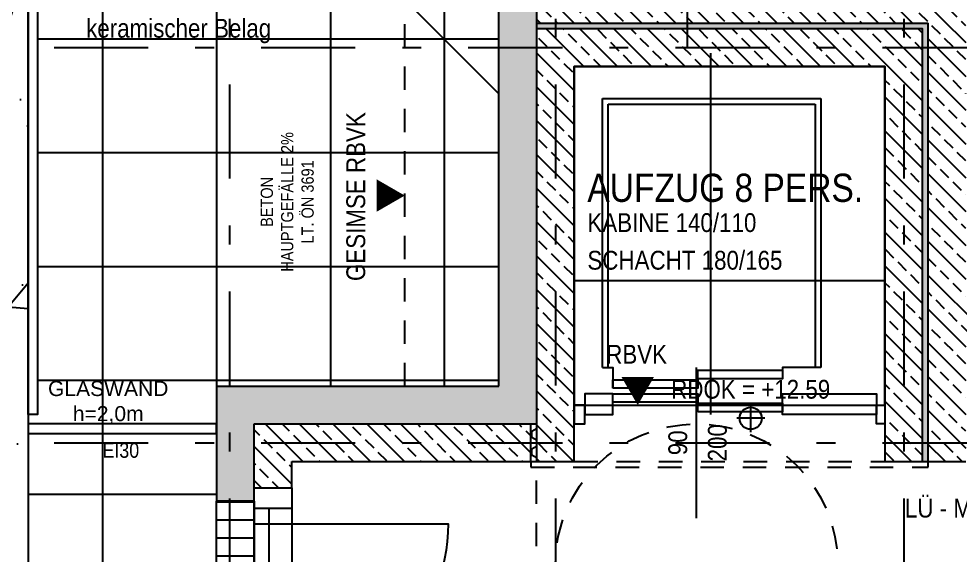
# Model space of a CAD drawing. Header units: millimetres. Extents: x 2821 to 2886, y 1688 to 1792.
# Drawn here: x 2866.186 to 2871.186, y 1729.217 to 1732.067 of the extents above; entities that cross this region are included whole.
import ezdxf
from ezdxf.enums import TextEntityAlignment as Align

# ---------------------------------------------------------------- set-up
doc = ezdxf.new("R2010")
doc.units = ezdxf.units.MM
doc.linetypes.add('HIDDEN2', pattern=[0.1875, 0.125, -0.0625])
doc.linetypes.add('STRICHPUNKT', pattern=[1, 0.5, -0.25, 0, -0.25])
for name, color, linetype in [('00-AUF---------M0', 8, 'Continuous'), ('00-TXT---------M0', 8, 'Continuous'), ('01-ANS-G00-L04-M0', 8, 'Continuous'), ('01-HID-G00-L04-ENTWÄSSERUNG', 8, 'HIDDEN2'), ('01-SYM-G00-L04-M0', 8, 'Continuous'), ('01-TXT---------M0', 1, 'Continuous'), ('01-TXT---------PP', 1, 'Continuous'), ('01-TXT-G00-L04-M0', 1, 'Continuous'), ('02-ANS-G00-L04-M0', 8, 'Continuous'), ('02-ANS-G00-L04-Rigol', 8, 'Continuous'), ('02-AXO-G00-L04-M0', 8, 'STRICHPUNKT'), ('02-DIM-G00-L04-ACHSEN', 8, 'Continuous'), ('02-FIL-G00-L04-GRÜN', 72, 'Continuous'), ('02-FIL-G00-L04-LILA', 223, 'Continuous'), ('02-FIL-G00-L04-PLATTENBELAG', 253, 'Continuous'), ('02-FIL-G00-L04-STB', 8, 'Continuous'), ('02-HID-G00-L04-M0', 8, 'HIDDEN2'), ('02-TWA-G00-L04-M0', 4, 'Continuous'), ('02-WDA-G00-L04-M0', 8, 'Continuous'), ('02-ZWA-G00-L04-M0', 2, 'Continuous'), ('03-SYM-G00-L04-M0', 8, 'Continuous'), ('04-STO-G00-L04-M0', 1, 'Continuous'), ('04-SYM-G00-L04-EP', 8, 'Continuous'), ('05-TXT--------M0', 8, 'Continuous'), ('05-TXT-G00-L04-M0', 8, 'Continuous'), ('06-SYM-G00-L04-M0', 8, 'Continuous'), ('07-BAR-G00-L04-M0', 8, 'HIDDEN2')]:
    doc.layers.add(name, color=color, linetype=linetype)
doc.layers.add('00_HLP---------M0', color=6, linetype='Continuous', plot=False)
doc.styles.add('ARIAL', font='arial.ttf', dxfattribs={"width": 0.85})
doc.styles.get("Standard").update_dxf_attribs({"font": 'arial.ttf'})
doc.dimstyles.new('pp chromy&schneider', dxfattribs={"dimscale": 0.005, "dimtxt": 25, "dimasz": 10, "dimexe": 0, "dimexo": 0, "dimgap": 5, "dimtad": 1, "dimdec": 1, "dimlfac": 100, "dimrnd": 0.1, "dimzin": 9, "dimdsep": 46, "dimtxsty": 'ARIAL', "dimblk": 'c&s kote', "dimcen": 0, "dimse1": 1, "dimse2": 1, "dimclrd": 8, "dimclrt": 8, "dimadec": 0, "dimazin": 0, "dimtfac": 0.75, "dimtdec": 1, "dimtix": 1, "dimtmove": 2, "dimatfit": 0, "dimldrblk": 'NONE', "dimfxl": 1, "dimtolj": 1, "dimlwd": -1, "dimarcsym": 0})
pattern_1 = [(90, (2796.073195, 1683.69414), (-0.0274963, 0.047625), [0.03175, -0.0635]), (210, (2796.073195, 1683.69414), (-0.02749631, -0.047624994), [0.03175, -0.0635]), (150, (2796.073195, 1683.69414), (-0.05499261, 6e-09), [-0.0635, 0.03175])]
pattern_2 = [(135, (2796.0732, 1683.69414), (-0.08980256, -0.08980256), []), (135, (2796.0732, 1683.78394), (-0.08980256, -0.08980256), [0.0635, -0.03175])]

# ---------------------------------------------------------------- blocks, each defined once
blk = doc.blocks.new('05-TXT')
at = {"layer": '05-TXT--------M0'}
blk.add_line((-0.4, 0), (0.4, 0), dxfattribs=at)
at = {"layer": '05-TXT--------M0', "color": 8, "style": 'ARIAL', "width": 0.85}
blk.add_attdef('BREITE', text='', height=0.1, dxfattribs=at).set_placement((0, 0.05), align=Align.CENTER)
blk.add_attdef('HÖHE', text='', height=0.1, rotation=360, dxfattribs=at).set_placement((0, -0.06), align=Align.TOP_CENTER)
blk = doc.blocks.new('LIFT')
at = {"layer": '00-AUF---------M0'}
for p, q in [((1.5, 1.73), (0.34, 1.73)), ((0.34, 1.73), (0.34, 0.3)), ((1.47, 1.7), (0.37, 1.7)), ((0.37, 1.7), (0.37, 0.3)), ((1.47, 0.3), (1.47, 1.7)), ((1.5, 0.3), (1.5, 1.73))]:
    blk.add_line(p, q, dxfattribs=at)
for points in [[(0.34, 0.3), (0.544, 0.3), (0.544, 0.29)], [(1.5, 0.3), (1.444, 0.3), (1.444, 0.19)]]:
    blk.add_lwpolyline(points, dxfattribs=at)
for points in [[(0.994, 0.24), (0.994, 0.285), (0.544, 0.285), (0.544, 0.24)], [(1.444, 0.19), (1.444, 0.235), (0.994, 0.235), (0.994, 0.19)], [(0.044, 0.05), (0.544, 0.05), (0.544, 0.16), (0.044, 0.16)], [(1.444, 0.115), (1.444, 0.16), (0.994, 0.16), (0.994, 0.115)], [(1.594, 0.05), (1.444, 0.05), (1.444, 0.16), (1.594, 0.16), (1.594, 0.05)], [(0, 0.1), (0, 0), (0.044, 0), (0.044, 0.1)], [(0.994, 0.065), (0.994, 0.11), (0.544, 0.11), (0.544, 0.065)], [(1.65, 0.1), (1.65, 0), (1.594, 0), (1.594, 0.1)]]:
    blk.add_lwpolyline(points, close=True, dxfattribs=at)
at = {"layer": '00_HLP---------M0'}
for points in [[(0.924, 0.05), (0.924, 1.97)], [(1.65, 1.9), (1.65, 0.1), (0, 0.1), (0, 1.9), (1.65, 1.9)], [(1.65, 0.763), (0, 0.763)]]:
    blk.add_lwpolyline(points, dxfattribs=at)
blk = doc.blocks.new('01-SQM')
at = {"layer": '01-TXT---------M0', "color": 1, "style": 'ARIAL', "width": 0.85}
blk.add_attdef('ROOM', (0, 0), '', height=0.15, dxfattribs=at)
blk.add_attdef('AREA', text='', height=0.1, dxfattribs=at).set_placement((0, -0.06), align=Align.TOP_LEFT)
at = {"layer": '01-TXT---------PP', "color": 1, "style": 'ARIAL', "width": 0.85}
blk.add_attdef('NR', text='', height=0.15, dxfattribs=at).set_placement((-0.1173, 0), align=Align.RIGHT)
blk.add_attdef('FLOOR', text='', height=0.1, dxfattribs=at).set_placement((0, -0.26), align=Align.TOP_LEFT)
blk = doc.blocks.new('03-rar')
blk.add_circle((0, 0), 0.05)
at = {"layer": '01-TXT---------M0', "color": 8, "style": 'ARIAL', "width": 0.85}
blk.add_attdef('RR', text='', height=0.1, dxfattribs=at).set_placement((0, 0.1), align=Align.CENTER)
blk = doc.blocks.new('01-hk4')
blk.add_lwpolyline([(0, 0, 0, 0.270625, 0), (0, 0.234375, 0.270625, 0.270625, 0)], format="xyseb")
at = {"layer": '00-TXT---------M0', "color": 8, "style": 'ARIAL', "width": 0.85}
blk.add_attdef('HEIGHT', text='', height=0.1, dxfattribs=at).set_placement((0, 0.35), align=Align.CENTER)
blk = doc.blocks.new('c&s kote')
at = {"color": 8}
for p, q in [((0, -2), (0, 2)), ((0, 2), (0, -2)), ((-2, 0), (2, 0)), ((2, 0), (-2, 0))]:
    blk.add_line(p, q, dxfattribs=at)
blk.add_circle((0, 0), 0.5, dxfattribs=at)
blk = doc.blocks.new('*D1161')
at = {"layer": '02-DIM-G00-L04-ACHSEN', "color": 8, "transparency": 16777216}
blk.add_arc((2882.1858, 1743.5541), 0.3783, 7.5792, 82.4208, dxfattribs=at)
at = {"layer": 'Defpoints', "color": 0, "transparency": 16777216}
for p in [(2882.1858, 1746.0178), (2882.5134, 1743.7433), (2850.8966, 1743.5541), (2884.5858, 1743.5541), (2882.1858, 1711.0904)]:
    blk.add_point(p, dxfattribs=at)
at = {"layer": '02-DIM-G00-L04-ACHSEN', "color": 8, "transparency": 16777216, "xscale": 0.05, "yscale": 0.05, "zscale": 0.05}
for p, rotation in [((2882.1858, 1743.9324), 176.2103799030817), ((2882.5641, 1743.5541), 273.7896200982518)]:
    blk.add_blockref('c&s kote', p, dxfattribs=dict(at, rotation=rotation))
at = {"layer": '02-DIM-G00-L04-ACHSEN', "color": 8, "transparency": 16777216, "insert": (2882.5161, 1743.8844), "char_height": 0.125, "attachment_point": 5, "rotation": 315, "style": 'ARIAL'}
blk.add_mtext('\\A1;90.00°', dxfattribs=at)
blk = doc.blocks.new('_None')
blk = doc.blocks.new('*D1198')
at = {"layer": '02-DIM-G00-L04-ACHSEN', "color": 8, "transparency": 16777216}
blk.add_arc((2854.0158, 1714.1608), 0.9465, 182.3395, 266.973, dxfattribs=at)
at = {"layer": 'Defpoints', "color": 0, "transparency": 16777216}
for p in [(2854.0158, 1746.0178), (2850.9732, 1714.1973), (2884.5858, 1713.794), (2853.1924, 1713.6941), (2854.0158, 1711.0904)]:
    blk.add_point(p, dxfattribs=at)
at = {"layer": '02-DIM-G00-L04-ACHSEN', "color": 8, "transparency": 16777216, "xscale": 0.05, "yscale": 0.05, "zscale": 0.05}
for p, rotation in [((2853.0694, 1714.1722), 90.82598231942104), ((2854.0158, 1713.2143), 358.4865013265463)]:
    blk.add_blockref('c&s kote', p, dxfattribs=dict(at, rotation=rotation))
at = {"layer": '02-DIM-G00-L04-ACHSEN', "color": 8, "transparency": 16777216, "insert": (2853.4057, 1713.558), "char_height": 0.125, "attachment_point": 5, "rotation": 314.6562, "style": 'ARIAL'}
blk.add_mtext('\\A1;90.69°', dxfattribs=at)
blk = doc.blocks.new('*D1199')
at = {"layer": '02-DIM-G00-L04-ACHSEN', "color": 8, "transparency": 16777216}
blk.add_arc((2882.1858, 1713.8228), 0.9163, 273.127, 356.1855, dxfattribs=at)
at = {"layer": 'Defpoints', "color": 0, "transparency": 16777216}
for p in [(2882.1858, 1746.0178), (2850.9732, 1714.1973), (2884.5858, 1713.794), (2882.6408, 1713.0274), (2882.1858, 1711.0904)]:
    blk.add_point(p, dxfattribs=at)
at = {"layer": '02-DIM-G00-L04-ACHSEN', "color": 8, "transparency": 16777216, "xscale": 0.05, "yscale": 0.05, "zscale": 0.05}
for p, rotation in [((2883.102, 1713.8118), 87.74900272405769), ((2882.1858, 1712.9065), 181.563480922196)]:
    blk.add_blockref('c&s kote', p, dxfattribs=dict(at, rotation=rotation))
at = {"layer": '02-DIM-G00-L04-ACHSEN', "color": 8, "transparency": 16777216, "insert": (2882.8923, 1713.1078), "char_height": 0.125, "attachment_point": 5, "rotation": 224.6562, "style": 'ARIAL'}
blk.add_mtext('\\A1;89.31°', dxfattribs=at)
blk = doc.blocks.new('01-HK2')
for p, q in [((0, -0.098), (0, 0.098)), ((0.098, 0), (-0.098, 0))]:
    blk.add_line(p, q)
blk.add_circle((0, 0), 0.0773)
at = {"layer": '01-TXT---------M0', "color": 8, "style": 'ARIAL', "width": 0.85}
blk.add_attdef('HEIGHT', text='', height=0.1, rotation=360, dxfattribs=at).set_placement((0, 0.132), align=Align.BOTTOM_CENTER)

msp = doc.modelspace()

# ---------------------------------------------------------------- hatches: boundary and pattern name
at = {"layer": '02-ANS-G00-L04-Rigol'}
h = msp.add_hatch(dxfattribs=at)
h.set_pattern_fill('ANSI31', color=256, scale=0.03, angle=422.339, style=0)
h.set_pattern_definition([(180, (2937.32736, 1757.12176), (-2e-11, -0.09525), [])])
h.paths.add_polyline_path([(2867.4358, 1727.1241), (2867.2358, 1727.1241), (2867.2358, 1729.5041), (2867.4358, 1729.5041)])
at = {"layer": '02-FIL-G00-L04-GRÜN'}
h = msp.add_hatch(dxfattribs=at)
h.set_pattern_fill('AR-CONC,_O', color=256, scale=0.01, angle=107.339)
h.set_pattern_definition([(50.2925, (2796.0732, 1683.6941), (1.822637, -0.15009), [0.1905, -2.0955]), (355.2925, (2796.0732, 1683.6941), (-0.362176, 1.908743), [0.1524, -1.6764]), (100.7435, (2796.225, 1683.6816), (1.460468, 1.758644), [0.1619, -1.7809]), (46.4767, (2796.0706, 1684.2021), (2.7129, -0.40658), [0.28575, -3.14325]), (96.928, (2796.2967, 1684.1683), (2.36138, 2.48634), [0.24285, -2.67135]), (351.4765, (2796.0706, 1684.202), (2.36139, 2.48634), [0.2286, -2.5146]), (21.2925, (2796.3252, 1684.0764), (1.52135, -1.014903), [0.1905, -2.0955]), (326.2925, (2796.3252, 1684.0764), (0.60861, 1.84501), [0.1524, -1.6764]), (71.7439, (2796.452, 1683.9919), (2.129956, 0.83011), [0.1619, -1.7809]), (37.79245, (2796.0732, 1683.69414), (0.02657, 0.845697), [0, -1.65608, 0, -1.7018, 0, -1.68275]), (7.7925, (2796.0732, 1683.6941), (0.6630745, 1.005203), [0, -0.97028, 0, -1.61798, 0, -0.64135]), (327.79245, (2795.5068, 1683.69125), (1.3561807, -0.050366), [0, -0.635, 0, -1.9812, 0, -2.6289]), (317.7925, (2795.2528, 1683.69), (1.479975, 0.261822), [0, -0.8255, 0, -1.31572, 0, -1.8669])])
h.paths.add_polyline_path([(2863.8958, 1735.3441), (2860.3958, 1735.3441), (2860.3958, 1733.8441), (2854.6758, 1733.8441), (2854.6758, 1722.8841), (2858.0608, 1722.8841), (2858.0608, 1721.3841), (2861.3658, 1721.3841), (2861.3658, 1722.8841), (2866.2358, 1722.8841), (2866.2358, 1726.6641), (2866.2358, 1733.8441), (2863.8958, 1733.8441)])
h.paths.add_polyline_path([(2858.9458, 1729.1541), (2858.9458, 1728.4891), (2857.8758, 1728.4891), (2857.8758, 1729.1541)], flags=16)
h.paths.add_polyline_path([(2858.7158, 1728.7711, -1), (2858.4958, 1728.7722, -1)], flags=0)
h.paths.add_polyline_path([(2858.6858, 1728.7712, -1), (2858.5258, 1728.772, -1)], flags=0)
h.paths.add_polyline_path([(2858.2558, 1728.7714, -1), (2858.1558, 1728.7719, -1)], flags=0)
at = {"layer": '02-FIL-G00-L04-LILA'}
h = msp.add_hatch(dxfattribs=at)
h.set_pattern_fill('HONEY', color=256, scale=0.01, angle=197.0465, style=0)
h.set_pattern_definition(pattern_1)
h.paths.add_polyline_path([(2868.9358, 1732.0141), (2868.9358, 1732.0441), (2868.9358, 1732.9441), (2868.9358, 1732.9441), (2868.9358, 1733.0141), (2868.9253, 1733.0141), (2868.7358, 1733.0141), (2868.7358, 1730.1141), (2868.7358, 1729.9141), (2868.9058, 1729.9141), (2868.9358, 1729.9141)])
h.paths.add_polyline_path([(2868.7358, 1730.1141), (2867.2358, 1730.1141), (2867.2358, 1729.5041), (2867.4358, 1729.5041), (2867.4358, 1729.5741), (2867.4358, 1729.9141), (2868.7358, 1729.9141)])
h = msp.add_hatch(dxfattribs=at)
h.set_pattern_fill('HONEY', color=256, scale=0.01, angle=197.0465, style=0)
h.set_pattern_definition(pattern_1)
h.paths.add_polyline_path([(2871.0158, 1732.0441), (2868.9358, 1732.0441), (2868.9358, 1732.0141), (2870.9858, 1732.0141), (2870.9858, 1729.7141), (2871.0158, 1729.7141)])
h = msp.add_hatch(dxfattribs=at)
h.set_pattern_fill('HONEY', color=256, scale=0.01, angle=197.0465, style=0)
h.set_pattern_definition(pattern_1)
h.paths.add_polyline_path([(2868.9358, 1729.9141), (2868.9058, 1729.9141), (2868.9058, 1729.7141), (2868.9358, 1729.7141)])
at = {"layer": '02-FIL-G00-L04-STB'}
h = msp.add_hatch(dxfattribs=at)
h.set_pattern_fill('ANSI33', color=256, scale=0.02, angle=197.0465, style=0)
h.set_pattern_definition(pattern_2)
h.paths.add_polyline_path([(2875.0358, 1733.1441), (2874.8358, 1733.1441), (2874.8358, 1730.5541), (2871.2158, 1730.5541), (2871.2158, 1730.9341), (2871.2158, 1732.2441), (2869.5058, 1732.2441), (2869.1358, 1732.2441), (2869.1358, 1732.9441), (2869.0118, 1732.9441), (2869.0118, 1732.9441), (2868.9358, 1732.9441), (2868.9358, 1732.0441), (2871.0158, 1732.0441), (2871.0158, 1729.7141), (2871.2158, 1729.7141), (2871.2158, 1730.3541), (2871.8158, 1730.3541), (2871.9208, 1730.3541), (2871.9208, 1730.3541), (2872.6958, 1730.3541), (2872.6958, 1730.3541), (2874.5358, 1730.3541), (2874.5358, 1730.3541), (2874.8358, 1730.3541), (2874.8358, 1729.8191), (2874.8358, 1729.7141), (2875.0358, 1729.7141)])
h = msp.add_hatch(dxfattribs=at)
h.set_pattern_fill('ANSI33', color=256, scale=0.02, angle=197.0465, style=0)
h.set_pattern_definition(pattern_2)
h.paths.add_polyline_path([(2870.9858, 1729.7141), (2870.9858, 1732.0141), (2868.9358, 1732.0141), (2868.9358, 1729.7141), (2869.1358, 1729.7141), (2869.1358, 1731.8141), (2870.7858, 1731.8141), (2870.7858, 1729.7141)])
h = msp.add_hatch(dxfattribs=at)
h.set_pattern_fill('ANSI33', color=256, scale=0.02, angle=197.0465, style=0)
h.set_pattern_definition(pattern_2)
h.paths.add_polyline_path([(2868.9058, 1729.9141), (2867.4358, 1729.9141), (2867.4358, 1729.5741), (2867.6358, 1729.5741), (2867.6358, 1729.7141), (2868.9058, 1729.7141)])

# ---------------------------------------------------------------- linework, layer by layer
msp.add_line((2869.7353, 1733.3341), (2869.7353, 1731.9141))
at = {"layer": '01-ANS-G00-L04-M0'}
msp.add_lwpolyline([(2869.1358, 1730.0141), (2870.7858, 1730.0141)], dxfattribs=at)
at = {"layer": '01-HID-G00-L04-ENTWÄSSERUNG'}
msp.add_lwpolyline([(2867.8143, 1730.8941, 0, 0, 0), (2867.8143, 1731.1441, 0.05, 0, 0), (2867.8143, 1731.2941, 0, 0, 0)], format="xyseb", dxfattribs=at)
at = {"layer": '02-ANS-G00-L04-M0'}
for points in [[(2866.2358, 1733.9423), (2866.2358, 1722.786)], [(2866.2858, 1733.9423), (2866.2858, 1729.9641), (2866.2858, 1729.9641), (2866.2358, 1729.9641), (2866.2358, 1729.9641), (2866.2358, 1733.9423)]]:
    msp.add_lwpolyline(points, dxfattribs=at)
at = {"layer": '02-ANS-G00-L04-Rigol'}
msp.add_lwpolyline([(2867.4358, 1727.1241), (2867.2358, 1727.1241), (2867.2358, 1729.5041), (2867.4358, 1729.5041)], close=True, dxfattribs=at)
at = {"layer": '02-AXO-G00-L04-M0'}
for points in [[(2867.3058, 1746.0178), (2867.3058, 1711.0904)], [(2869.0358, 1746.0178), (2869.0358, 1711.0904)], [(2870.8858, 1746.0178), (2870.8858, 1711.0904)], [(2850.9732, 1731.9141), (2884.5858, 1731.9141)], [(2850.9732, 1729.8141), (2884.5858, 1729.8141)]]:
    msp.add_lwpolyline(points, dxfattribs=at)
at = {"layer": '02-FIL-G00-L04-LILA'}
for points in [[(2868.9358, 1732.0441), (2868.9358, 1732.0141)], [(2868.9058, 1729.9141), (2868.9358, 1729.9141)], [(2868.9058, 1729.7141), (2868.9358, 1729.7141)], [(2870.9858, 1729.7141), (2871.0158, 1729.7141)]]:
    msp.add_lwpolyline(points, dxfattribs=at)
at = {"layer": '02-FIL-G00-L04-PLATTENBELAG'}
for p, q in [((2868.7358, 1731.9591), (2866.2858, 1731.9591)), ((2868.7358, 1731.3541), (2866.2858, 1731.3541)), ((2868.7358, 1730.7491), (2866.2858, 1730.7491)), ((2868.7358, 1730.1441), (2866.2858, 1730.1441)), ((2867.2358, 1729.5391), (2866.2358, 1729.5391))]:
    msp.add_line(p, q, dxfattribs=at)
for points in [[(2866.6307, 1737.9141), (2866.6308, 1718.8141)], [(2867.2357, 1737.9141), (2867.2358, 1730.1141)], [(2867.8407, 1737.9141), (2867.8408, 1730.1141)], [(2868.4457, 1737.9141), (2868.4458, 1730.1141)], [(2866.3358, 1734.0691), (2868.7358, 1731.6691)]]:
    msp.add_lwpolyline(points, dxfattribs=at)
at = {"layer": '02-HID-G00-L04-M0'}
for points in [[(2868.2358, 1730.1141), (2868.2358, 1735.3191), (2868.7358, 1735.3191)], [(2869.1358, 1730.0141), (2870.7858, 1730.0141)], [(2868.9058, 1729.7141), (2868.9058, 1729.6841), (2871.0158, 1729.6841), (2871.0158, 1729.7141)], [(2868.9358, 1728.3641), (2868.9358, 1729.7141)], [(2869.1358, 1729.7141), (2870.7858, 1729.7141)]]:
    msp.add_lwpolyline(points, dxfattribs=at)
at = {"layer": '02-TWA-G00-L04-M0'}
for p, q in [((2867.4358, 1729.9141), (2868.9058, 1729.9141)), ((2867.4358, 1729.5741), (2867.4358, 1729.9141)), ((2867.6358, 1729.7141), (2868.9058, 1729.7141))]:
    msp.add_line(p, q, dxfattribs=at)
for points in [[(2868.9358, 1732.9441), (2868.9358, 1732.0441)], [(2868.9358, 1732.0441), (2871.0158, 1732.0441)], [(2871.0158, 1729.7141), (2871.0158, 1732.0441)], [(2868.9058, 1729.7141), (2868.9058, 1729.9141)], [(2867.6358, 1729.5741), (2867.6358, 1729.7141)], [(2871.0158, 1729.7141), (2871.2158, 1729.7141)], [(2867.4358, 1729.5741), (2867.6358, 1729.5741)]]:
    msp.add_lwpolyline(points, dxfattribs=at)
msp.add_lwpolyline([(2870.9858, 1729.7141), (2870.9858, 1732.0141), (2868.9358, 1732.0141), (2868.9358, 1729.7141), (2869.1358, 1729.7141), (2869.1358, 1731.8141), (2870.7858, 1731.8141), (2870.7858, 1729.7141)], close=True, dxfattribs=at)
at = {"layer": '02-WDA-G00-L04-M0'}
for p, q in [((2868.7358, 1730.1141), (2868.7358, 1733.0241)), ((2867.2358, 1730.1141), (2868.7358, 1730.1141))]:
    msp.add_line(p, q, dxfattribs=at)
for points in [[(2867.2358, 1730.1141), (2867.2358, 1729.5041)], [(2867.4358, 1729.5041), (2867.2358, 1729.5041)]]:
    msp.add_lwpolyline(points, dxfattribs=at)
at = {"layer": '02-ZWA-G00-L04-M0'}
msp.add_lwpolyline([(2867.2358, 1729.9141), (2866.2358, 1729.9141), (2866.2358, 1729.8641), (2867.2358, 1729.8641), (2867.2358, 1729.9141)], close=True, dxfattribs=at)
at = {"layer": '04-STO-G00-L04-M0'}
for points in [[(2867.4358, 1729.4641), (2867.4358, 1729.5741), (2867.6358, 1729.5741), (2867.6358, 1729.4641)], [(2867.4358, 1729.4641), (2867.4358, 1729.3841), (2867.5158, 1729.3841), (2867.5158, 1729.4641)]]:
    msp.add_lwpolyline(points, close=True, dxfattribs=at)
at = {"layer": '04-SYM-G00-L04-EP'}
for points in [[(2867.4358, 1727.1641), (2867.4358, 1729.4641)], [(2867.5158, 1727.1641), (2867.5158, 1729.4641)], [(2867.6358, 1729.4641), (2867.6358, 1728.3541)]]:
    msp.add_lwpolyline(points, dxfattribs=at)
msp.add_lwpolyline([(2867.5158, 1729.3841), (2868.4658, 1729.3841, -0.414214), (2867.5158, 1728.4341, -1)], format="xyb", dxfattribs=at)
at = {"layer": '07-BAR-G00-L04-M0'}
msp.add_circle((2869.7858, 1729.1641), 0.75, dxfattribs=at)

# ---------------------------------------------------------------- block references
at = {"layer": '01-SYM-G00-L04-M0'}
ref = msp.add_blockref('01-hk4', (2868.2358, 1731.1278), dxfattribs=dict(at, xscale=-0.6400000004359815, yscale=0.6400000004301472, zscale=0.6400000004327275, rotation=89.99999212614756))
ref.add_attrib('HEIGHT', 'GESIMSE RBVK', dxfattribs={"layer": '00-TXT---------M0', "color": 8, "extrusion": (0, 0, -1), "height": 0.1, "rotation": 270, "style": 'ARIAL', "text_generation_flag": 2, "width": 0.85}).set_placement((-2868.0256, 1731.1221), align=Align.CENTER)
ref = msp.add_blockref('01-hk4', (2869.4732, 1730.0141), dxfattribs=dict(at, xscale=-0.6400000004214296, yscale=0.6400000004301472, zscale=0.6400000004327275, rotation=359.9999920831566))
ref.add_attrib('HEIGHT', 'RBVK', dxfattribs={"layer": '00-TXT---------M0', "color": 8, "extrusion": (0, 0, -1), "height": 0.1, "rotation": 0, "style": 'ARIAL', "text_generation_flag": 2, "width": 0.85}).set_placement((-2869.4675, 1730.2044), align=Align.BOTTOM_CENTER)
ref = msp.add_blockref('01-HK2', (2870.0732, 1729.9443), dxfattribs=dict(at, xscale=0.7575757580343634, yscale=0.7575757580735277, zscale=0.7575757580681662, rotation=1.76090814e-08))
ref.add_attrib('HEIGHT', 'RDOK = +12.59', dxfattribs={"layer": '01-TXT---------M0', "color": 8, "height": 0.1, "rotation": 0, "style": 'ARIAL', "width": 0.85}).set_placement((2870.0732, 1730.0185), align=Align.BOTTOM_CENTER)
at = {"layer": '01-TXT-G00-L04-M0', "rotation": 359.9999999933298}
msp.add_blockref('01-SQM', (2866.5434, 1732.3269), dxfattribs=at).add_auto_attribs({'ROOM': 'TERRASSE', 'AREA': '10.58m2', 'FLOOR': 'keramischer Belag'})
at = {"layer": '01-TXT-G00-L04-M0'}
msp.add_blockref('01-SQM', (2869.2058, 1731.0941), dxfattribs=at).add_auto_attribs({'ROOM': 'AUFZUG 8 PERS.', 'AREA': 'KABINE 140/110', 'FLOOR': 'SCHACHT 180/165'})
at = {"layer": '03-SYM-G00-L04-M0'}
ref = msp.add_blockref('03-rar', (2871.5158, 1730.0866), dxfattribs=dict(at, xscale=2.583298193407244, yscale=2.583298193423009, zscale=2.583298193412375))
ref.add_attrib('RR', 'LÜ - MÜLLRAUM %%c250', dxfattribs={"layer": '01-TXT---------M0', "color": 8, "height": 0.1, "rotation": 0, "style": 'ARIAL', "width": 0.85}).set_placement((2871.5158, 1729.4166), align=Align.CENTER)
at = {"layer": '05-TXT-G00-L04-M0', "rotation": 89.99999997998967}
msp.add_blockref('05-TXT', (2869.7858, 1729.8141), dxfattribs=at).add_auto_attribs({'BREITE': '90', 'HÖHE': '200'})
at = {"layer": '06-SYM-G00-L04-M0', "xscale": -1}
msp.add_blockref('LIFT', (2870.7858, 1729.9141), dxfattribs=at)

# ---------------------------------------------------------------- texts
at = {"layer": '01-HID-G00-L04-ENTWÄSSERUNG', "insert": (2867.7532, 1731.0941), "char_height": 0.065, "width": 0.7646, "attachment_point": 8, "rotation": 90, "style": 'ARIAL'}
msp.add_mtext('BETON\\PHAUPTGEFÄLLE 2%\\PLT. ÖN 3691', dxfattribs=at)
at = {"layer": '01-SYM-G00-L04-M0', "insert": (2866.6608, 1729.9141), "char_height": 0.08, "width": 2.5208, "attachment_point": 8}
msp.add_mtext('{\\fArial|b0|i0|c0|p34;GLASWAND\\Ph=2,0m}', dxfattribs=at)
at = {"layer": '05-TXT-G00-L04-M0', "insert": (2866.7275, 1729.8141), "char_height": 0.08, "width": 1.2, "attachment_point": 2, "style": 'ARIAL'}
msp.add_mtext('EI30', dxfattribs=at)

# ---------------------------------------------------------------- dimensions: what is measured, and where the dimension line sits
at = {"layer": '02-DIM-G00-L04-ACHSEN'}
for base, line1, line2, picture, middle in [((2882.5134, 1743.7433), ((2850.8966, 1743.5541), (2884.5858, 1743.5541)), ((2882.1858, 1746.0178), (2882.1858, 1711.0904)), '*D1161', (2882.5161, 1743.8844)), ((2853.1924, 1713.6941), ((2854.0158, 1746.0178), (2854.0158, 1711.0904)), ((2850.9732, 1714.1973), (2884.5858, 1713.794)), '*D1198', (2853.4057, 1713.558)), ((2882.6408, 1713.0274), ((2882.1858, 1746.0178), (2882.1858, 1711.0904)), ((2850.9732, 1714.1973), (2884.5858, 1713.794)), '*D1199', (2882.8923, 1713.1078))]:
    dim = msp.add_angular_dim_2l(base=base, line1=line1, line2=line2, dimstyle='pp chromy&schneider', override={"dimzin": 8, "dimadec": 2}, dxfattribs=at)
    dim.commit()
    dim.dimension.update_dxf_attribs({"geometry": picture, "text_midpoint": middle})

doc.saveas('drawing.dxf')
